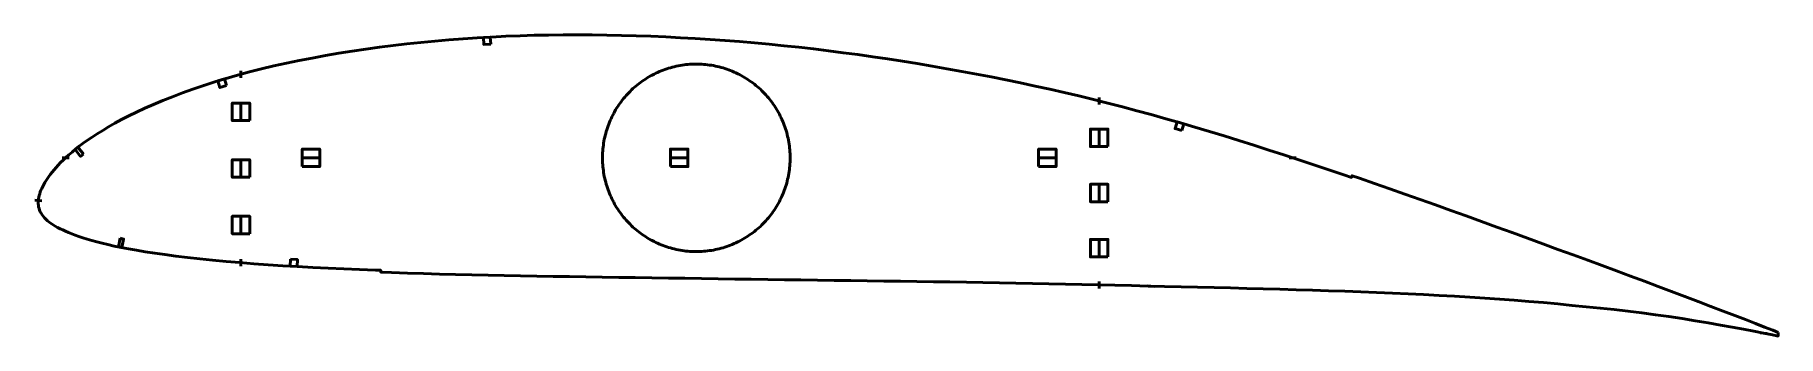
# Model space of a CAD drawing. Header units: metres. Extents: x -3 to 992, y -2 to 170.
import ezdxf

# ---------------------------------------------------------------- set-up
doc = ezdxf.new("R2010")
doc.units = ezdxf.units.M
doc.layers.add('Layer', color=1, linetype='Continuous', lineweight=50)

msp = doc.modelspace()

# ---------------------------------------------------------------- linework, layer by layer
at = {"layer": 'Layer'}
for p, q in [((114.21, 145.77), (114.21, 149.77)), ((374.21, 153.56), (374.21, 154.06)), ((114.21, 131.74), (114.21, 120.74)), ((604.21, 130.49), (604.21, 134.49)), ((604.21, 116.97), (604.21, 105.97)), ((16.08, 100), (12.08, 100)), ((159.72, 100), (148.72, 100)), ((320.63, 100), (320.13, 100)), ((369.93, 100), (358.93, 100)), ((427.79, 100), (428.29, 100)), ((580.14, 100), (569.14, 100)), ((712.78, 100), (716.78, 100)), ((114.21, 99.45), (114.21, 88.45)), ((604.21, 85.45), (604.21, 74.45)), ((0.52, 75.49), (-3.47, 75.79)), ((114.21, 67.15), (114.21, 56.15)), ((604.21, 53.92), (604.21, 42.92)), ((114.21, 42.12), (114.21, 38.12)), ((374.21, 46.45), (374.21, 45.95)), ((604.21, 29.4), (604.21, 25.4)), ((631.86, 26.91), (635.85, 26.6)), ((917.62, 28.71), (917.44, 28.25)), ((913.02, 12.04), (912.94, 11.55)), ((955.05, 14.57), (954.86, 14.11)), ((952.58, 6.1), (952.5, 5.61)), ((972.26, 2.53), (972.18, 2.03)), ((973.75, 7.42), (973.55, 6.97)), ((981.6, 0), (985.59, -0.31))]:
    msp.add_line(p, q, dxfattribs=at)
for points in [[(991.93, 0.27), (988.96, 1.48), (984.18, 3.33), (979.01, 5.38), (973.37, 7.57), (967.21, 9.92), (960.58, 12.45), (953.57, 15.14), (946.23, 17.94), (938.69, 20.82), (931.06, 23.69), (923.38, 26.54), (915.59, 29.48), (907.71, 32.47), (899.69, 35.45), (891.54, 38.47), (883.25, 41.49), (874.81, 44.59), (866.23, 47.73), (857.55, 50.91), (848.81, 54.1), (840.04, 57.29), (831.27, 60.49), (822.5, 63.67), (813.73, 66.83), (804.97, 69.98), (796.23, 73.12), (787.52, 76.22), (778.84, 79.3), (770.18, 82.33), (761.53, 85.34), (752.9, 88.32), (748.63, 89.78), (748.29, 88.79), (743.95, 90.27), (735.37, 93.18), (726.79, 96.04), (718.22, 98.88), (709.66, 101.67), (701.09, 104.44), (692.54, 107.17), (684.05, 109.86), (675.63, 112.49), (667.25, 115.05), (658.91, 117.55), (650.6, 119.98), (642.3, 122.35), (634.01, 124.66), (625.73, 126.92), (617.47, 129.11), (609.2, 131.24), (600.93, 133.31), (592.65, 135.32), (584.35, 137.27), (576.03, 139.17), (567.69, 141.01), (559.35, 142.8), (550.99, 144.53), (542.62, 146.21), (534.22, 147.83), (525.79, 149.39), (517.34, 150.91), (508.88, 152.38), (500.4, 153.8), (491.93, 155.16), (483.45, 156.47), (474.98, 157.73), (466.52, 158.93), (458.06, 160.07), (449.61, 161.14), (441.16, 162.17), (432.72, 163.13), (424.27, 164.03), (415.83, 164.87), (407.4, 165.65), (398.96, 166.36), (390.52, 167.02), (382.08, 167.61), (373.63, 168.15), (365.19, 168.63), (356.75, 169.04), (348.32, 169.4), (339.9, 169.69), (331.5, 169.92), (323.11, 170.09), (314.74, 170.2), (306.41, 170.24), (298.12, 170.23), (289.9, 170.14), (281.72, 169.98), (273.56, 169.73), (265.41, 169.4), (257.28, 169), (249.16, 168.53), (241.06, 167.99), (232.99, 167.37), (224.96, 166.68), (216.96, 165.91), (209, 165.07), (201.1, 164.16), (193.25, 163.17), (185.46, 162.1), (177.73, 160.95), (170.08, 159.73), (162.47, 158.41), (154.92, 157.02), (147.47, 155.57), (140.15, 154.06), (132.98, 152.48), (125.95, 150.82), (119.07, 149.08), (112.32, 147.26), (105.71, 145.36), (99.24, 143.39), (92.94, 141.35), (86.81, 139.25), (80.87, 137.1), (75.13, 134.9), (69.62, 132.69), (64.35, 130.48), (59.36, 128.28), (54.66, 126.1), (50.24, 123.94), (46.09, 121.81), (42.22, 119.72), (38.61, 117.67), (35.25, 115.68), (32.14, 113.75), (29.25, 111.87), (26.58, 110.06), (24.12, 108.29), (21.84, 106.57), (19.72, 104.9), (17.76, 103.27), (15.95, 101.7), (14.26, 100.18), (12.7, 98.7), (11.25, 97.26), (9.91, 95.86), (8.67, 94.49), (7.52, 93.16), (6.46, 91.87), (5.47, 90.61), (4.57, 89.38), (3.72, 88.16), (2.94, 86.98), (2.23, 85.86), (1.6, 84.75), (1.03, 83.63), (0.5, 82.53), (0.03, 81.5), (-0.37, 80.49), (-0.7, 79.47), (-0.97, 78.46), (-1.19, 77.48), (-1.36, 76.53), (-1.48, 75.58), (-1.54, 74.69), (-1.54, 73.8), (-1.47, 72.9), (-1.31, 71.98), (-1.08, 71.07), (-0.76, 70.15), (-0.37, 69.24), (0.1, 68.35), (0.66, 67.47), (1.32, 66.6), (2.05, 65.74), (2.87, 64.9), (3.77, 64.08), (4.74, 63.27), (5.79, 62.49), (6.93, 61.72), (8.17, 60.97), (9.49, 60.24), (10.92, 59.51), (12.44, 58.79), (14.07, 58.06), (15.8, 57.33), (17.65, 56.59), (19.62, 55.84), (21.73, 55.09), (23.99, 54.35), (26.43, 53.59), (29.07, 52.83), (31.91, 52.06), (34.98, 51.26), (38.29, 50.45), (41.88, 49.63), (45.77, 48.81), (50, 48), (54.6, 47.18), (59.6, 46.37), (65.02, 45.54), (70.83, 44.71), (77.05, 43.9), (83.66, 43.11), (90.67, 42.35), (98.03, 41.6), (105.69, 40.88), (113.56, 40.17), (121.59, 39.51), (129.76, 38.92), (138.08, 38.38), (146.58, 37.9), (155.23, 37.45), (164.01, 37.03), (172.91, 36.64), (181.92, 36.28), (191.01, 35.93), (194.06, 35.81), (194.03, 34.76), (200.11, 34.54), (209.26, 34.21), (218.4, 33.91), (227.57, 33.64), (236.78, 33.4), (246.03, 33.17), (255.3, 32.95), (264.56, 32.74), (273.81, 32.55), (283.08, 32.4), (292.39, 32.26), (301.75, 32.13), (311.13, 31.99), (320.52, 31.84), (329.93, 31.7), (339.36, 31.57), (348.82, 31.45), (358.28, 31.32), (367.74, 31.19), (377.21, 31.05), (386.68, 30.91), (396.13, 30.78), (405.59, 30.65), (415.05, 30.53), (424.52, 30.4), (433.98, 30.27), (443.45, 30.13), (452.91, 30), (462.37, 29.87), (471.83, 29.75), (481.29, 29.63), (490.74, 29.51), (500.18, 29.38), (509.61, 29.24), (519.04, 29.09), (528.47, 28.94), (537.88, 28.78), (547.29, 28.62), (556.68, 28.44), (566.08, 28.24), (575.5, 28.03), (584.93, 27.82), (594.38, 27.61), (603.82, 27.41), (613.27, 27.21), (622.71, 27.01), (632.14, 26.79), (641.58, 26.57), (651.01, 26.35), (660.43, 26.13), (669.84, 25.92), (679.22, 25.69), (688.58, 25.45), (697.95, 25.19), (707.32, 24.92), (716.69, 24.65), (726, 24.38), (735.25, 24.1), (744.44, 23.79), (753.58, 23.46), (762.69, 23.12), (771.7, 22.76), (780.63, 22.36), (789.5, 21.91), (798.35, 21.42), (807.16, 20.91), (815.9, 20.41), (824.48, 19.9), (832.88, 19.31), (841.25, 18.63), (849.62, 17.95), (857.91, 17.28), (866.09, 16.56), (874.22, 15.75), (882.33, 14.94), (890.36, 14.18), (898.27, 13.37), (906.14, 12.43), (914.06, 11.41), (921.93, 10.4), (929.61, 9.37), (937.12, 8.21), (944.58, 6.97), (951.9, 5.71), (958.98, 4.48), (965.72, 3.26), (972.09, 2.05), (978.07, 0.92), (983.62, -0.16), (988.73, -1.18), (991.89, -1.85)], [(427.79, 100), (427.78, 101.13), (427.75, 102.25), (427.69, 103.37), (427.6, 104.5), (427.5, 105.62), (427.37, 106.73), (427.22, 107.85), (427.04, 108.96), (426.84, 110.07), (426.62, 111.17), (426.37, 112.27), (426.1, 113.36), (425.81, 114.45), (425.49, 115.53), (425.15, 116.6), (424.79, 117.67), (424.41, 118.73), (424.01, 119.78), (423.58, 120.82), (423.13, 121.85), (422.66, 122.87), (422.17, 123.89), (421.66, 124.89), (421.12, 125.88), (420.57, 126.86), (419.99, 127.83), (419.4, 128.78), (418.78, 129.72), (418.15, 130.65), (417.49, 131.57), (416.82, 132.47), (416.13, 133.36), (415.42, 134.23), (414.69, 135.09), (413.94, 135.93), (413.18, 136.76), (412.4, 137.57), (411.6, 138.36), (410.78, 139.14), (409.95, 139.9), (409.11, 140.64), (408.24, 141.37), (407.37, 142.07), (406.48, 142.76), (405.57, 143.43), (404.65, 144.07), (403.72, 144.7), (402.77, 145.31), (401.81, 145.9), (400.84, 146.47), (399.86, 147.02), (398.86, 147.55), (397.86, 148.06), (396.84, 148.54), (395.82, 149.01), (394.78, 149.45), (393.74, 149.87), (392.68, 150.27), (391.62, 150.65), (390.55, 151), (389.48, 151.33), (388.4, 151.64), (387.31, 151.93), (386.21, 152.19), (385.11, 152.43), (384.01, 152.65), (382.9, 152.85), (381.79, 153.02), (380.67, 153.16), (379.55, 153.29), (378.43, 153.39), (377.31, 153.47), (376.18, 153.52), (375.05, 153.55), (373.93, 153.55), (372.8, 153.54), (371.68, 153.5), (370.55, 153.43), (369.43, 153.34), (368.31, 153.23), (367.19, 153.09), (366.08, 152.93), (364.97, 152.75), (363.86, 152.55), (362.76, 152.32), (361.66, 152.07), (360.57, 151.79), (359.48, 151.49), (358.4, 151.17), (357.33, 150.83), (356.27, 150.46), (355.21, 150.07), (354.16, 149.66), (353.12, 149.23), (352.09, 148.78), (351.07, 148.3), (350.06, 147.81), (349.06, 147.29), (348.07, 146.75), (347.09, 146.19), (346.13, 145.61), (345.18, 145.01), (344.24, 144.39), (343.31, 143.75), (342.4, 143.09), (341.5, 142.42), (340.61, 141.72), (339.74, 141.01), (338.89, 140.27), (338.05, 139.52), (337.23, 138.75), (336.42, 137.97), (335.63, 137.17), (334.86, 136.35), (334.1, 135.51), (333.37, 134.66), (332.65, 133.8), (331.94, 132.92), (331.26, 132.02), (330.6, 131.11), (329.95, 130.19), (329.33, 129.25), (328.72, 128.31), (328.14, 127.34), (327.57, 126.37), (327.03, 125.39), (326.51, 124.39), (326, 123.38), (325.52, 122.36), (325.06, 121.34), (324.63, 120.3), (324.21, 119.25), (323.82, 118.2), (323.44, 117.14), (323.1, 116.07), (322.77, 114.99), (322.47, 113.91), (322.18, 112.82), (321.93, 111.72), (321.69, 110.62), (321.48, 109.52), (321.29, 108.41), (321.13, 107.29), (320.98, 106.18), (320.87, 105.06), (320.77, 103.94), (320.7, 102.81), (320.65, 101.69), (320.63, 100.56), (320.63, 99.44), (320.65, 98.31), (320.7, 97.19), (320.77, 96.06), (320.87, 94.94), (320.98, 93.82), (321.13, 92.71), (321.29, 91.59), (321.48, 90.48), (321.69, 89.38), (321.93, 88.28), (322.18, 87.18), (322.47, 86.09), (322.77, 85.01), (323.1, 83.93), (323.44, 82.86), (323.82, 81.8), (324.21, 80.75), (324.63, 79.7), (325.06, 78.66), (325.52, 77.64), (326, 76.62), (326.51, 75.61), (327.03, 74.61), (327.57, 73.63), (328.14, 72.66), (328.72, 71.69), (329.33, 70.75), (329.95, 69.81), (330.6, 68.89), (331.26, 67.98), (331.94, 67.08), (332.65, 66.2), (333.37, 65.34), (334.1, 64.49), (334.86, 63.65), (335.63, 62.83), (336.42, 62.03), (337.23, 61.25), (338.05, 60.48), (338.89, 59.73), (339.74, 58.99), (340.61, 58.28), (341.5, 57.58), (342.4, 56.91), (343.31, 56.25), (344.24, 55.61), (345.18, 54.99), (346.13, 54.39), (347.09, 53.81), (348.07, 53.25), (349.06, 52.71), (350.06, 52.19), (351.07, 51.7), (352.09, 51.22), (353.12, 50.77), (354.16, 50.34), (355.21, 49.93), (356.27, 49.54), (357.33, 49.17), (358.4, 48.83), (359.48, 48.51), (360.57, 48.21), (361.66, 47.93), (362.76, 47.68), (363.86, 47.45), (364.97, 47.25), (366.08, 47.07), (367.19, 46.91), (368.31, 46.77), (369.43, 46.66), (370.55, 46.57), (371.68, 46.5), (372.8, 46.46), (373.93, 46.45), (375.05, 46.45), (376.18, 46.48), (377.31, 46.53), (378.43, 46.61), (379.55, 46.71), (380.67, 46.84), (381.79, 46.98), (382.9, 47.15), (384.01, 47.35), (385.11, 47.57), (386.21, 47.81), (387.31, 48.07), (388.4, 48.36), (389.48, 48.67), (390.55, 49), (391.62, 49.35), (392.68, 49.73), (393.74, 50.13), (394.78, 50.55), (395.82, 50.99), (396.84, 51.46), (397.86, 51.94), (398.86, 52.45), (399.86, 52.98), (400.84, 53.53), (401.81, 54.1), (402.77, 54.69), (403.72, 55.3), (404.65, 55.93), (405.57, 56.57), (406.48, 57.24), (407.37, 57.93), (408.24, 58.63), (409.11, 59.36), (409.95, 60.1), (410.78, 60.86), (411.6, 61.64), (412.4, 62.43), (413.18, 63.24), (413.94, 64.07), (414.69, 64.91), (415.42, 65.77), (416.13, 66.64), (416.82, 67.53), (417.49, 68.43), (418.15, 69.35), (418.78, 70.28), (419.4, 71.22), (419.99, 72.17), (420.57, 73.14), (421.12, 74.12), (421.66, 75.11), (422.17, 76.11), (422.66, 77.13), (423.13, 78.15), (423.58, 79.18), (424.01, 80.22), (424.41, 81.27), (424.79, 82.33), (425.15, 83.4), (425.49, 84.47), (425.81, 85.55), (426.1, 86.64), (426.37, 87.73), (426.62, 88.83), (426.84, 89.93), (427.04, 91.04), (427.22, 92.15), (427.37, 93.27), (427.5, 94.38), (427.6, 95.5), (427.69, 96.63), (427.75, 97.75), (427.78, 98.87), (427.79, 100)]]:
    msp.add_lwpolyline(points, close=True, dxfattribs=at)
for points in [[(256.83, 164.97), (252.84, 164.74), (252.61, 168.73), (256.6, 168.96), (256.83, 164.97)], [(106.03, 141.28), (102.21, 140.11), (101.04, 143.94), (104.87, 145.1), (106.03, 141.28)], [(119.21, 121.24), (109.21, 121.24), (109.21, 131.24), (119.21, 131.24), (119.21, 121.24)], [(651.46, 115.56), (647.62, 116.68), (648.75, 120.52), (652.59, 119.4), (651.46, 115.56)], [(609.21, 106.47), (599.21, 106.47), (599.21, 116.47), (609.21, 116.47), (609.21, 106.47)], [(24.24, 102.09), (22.67, 100.85), (19.56, 104.77), (21.13, 106.01), (24.24, 102.09)], [(149.22, 95), (149.22, 105), (159.22, 105), (159.22, 95), (149.22, 95)], [(359.43, 95), (359.43, 105), (369.43, 105), (369.43, 95), (359.43, 95)], [(569.64, 95), (569.64, 105), (579.64, 105), (579.64, 95), (569.64, 95)], [(119.21, 88.95), (109.21, 88.95), (109.21, 98.95), (119.21, 98.95), (119.21, 88.95)], [(609.21, 74.95), (599.21, 74.95), (599.21, 84.95), (609.21, 84.95), (609.21, 74.95)], [(119.21, 56.65), (109.21, 56.65), (109.21, 66.65), (119.21, 66.65), (119.21, 56.65)], [(45.25, 54.03), (47.21, 53.62), (46.18, 48.72), (44.22, 49.14), (45.25, 54.03)], [(609.21, 43.42), (599.21, 43.42), (599.21, 53.42), (609.21, 53.42), (609.21, 43.42)], [(142.45, 42.14), (146.45, 41.92), (146.22, 37.92), (142.23, 38.15), (142.45, 42.14)]]:
    msp.add_lwpolyline(points, dxfattribs=at)

doc.saveas('drawing.dxf')
